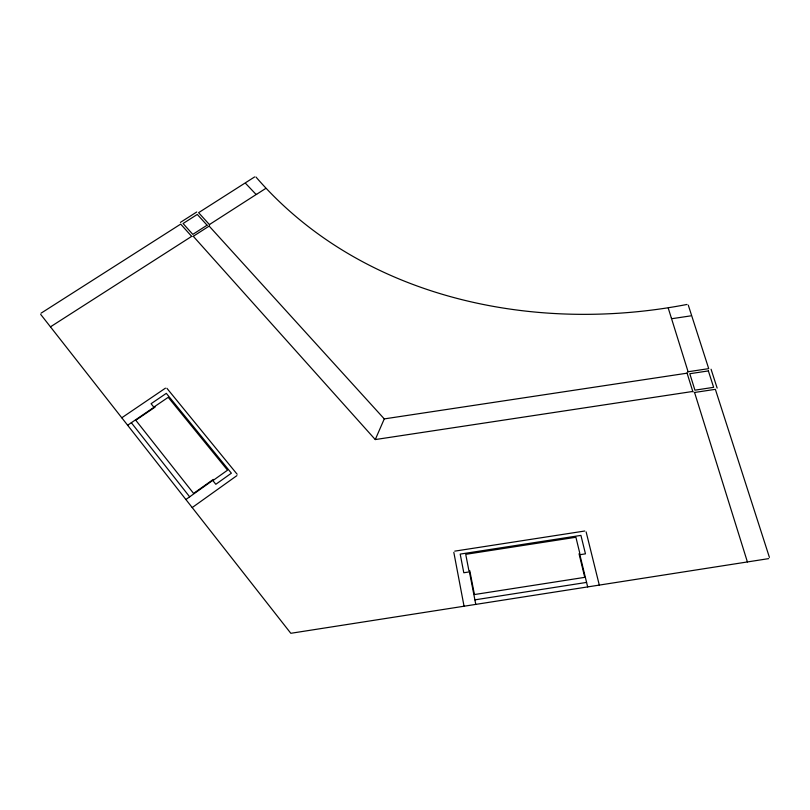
<?xml version="1.0" encoding="UTF-8"?>
<svg xmlns="http://www.w3.org/2000/svg" width="810" height="810" viewBox="0 0 810 810"><rect width="100%" height="100%" fill="white"/><g stroke="black" fill="none" stroke-linecap="round" stroke-linejoin="round"><path stroke-width="1.21" d="M193.306 236.317L375.263 439.567L384.274 418.902L687.103 373.177M256.659 194.208L209.415 224.572M185.885 499.517L212.716 480.421L215.825 484.279L231.376 473.192L166.313 393.346L151.075 403.714L153.961 407.298L127.636 425.24M192.203 507.566L236.885 475.632M213.303 479.399L193.59 493.422L135.776 420.248L155.125 407.065M213.769 479.976L227.539 470.175L168.207 397.315L154.69 406.529M131.341 422.719L189.661 496.824M121.783 417.788L165.453 388.152M50.463 326.845L191.666 236.378M256.973 194.066L265.68 188.467M193.003 236.469L209.395 225.929M41.037 313.197L180.691 224.107L191.484 236.176M254.634 176.924L198.602 212.676L209.638 224.815M180.407 222.396L196.729 211.997M474.883 599.856L586.572 582.41M768.649 558.627L290.82 633.298L40.692 314.391M454.734 551.144L584.769 531.016M687.761 371.81L708.71 368.641L688.297 305.157M375.263 439.567L692.793 391.453M694.21 392.526L715.362 389.326L769.419 557.381M687.022 304.449C534.003 334.105 361.219 298.708 255.95 177.015M672.573 318.593L690.687 315.88M245.744 183.536L255.646 193.985M209.172 226.111L384.274 418.902M166.89 388.274L237.138 474.235M711.069 369.238L717.144 388.091M668.26 308.144L671.298 317.874M688.095 371.76L671.358 318.036M694.565 392.475L747.407 561.948M687.001 372.873L692.884 391.767M586.126 531.887L599.299 585.093M579.879 553.615L575.91 537.263L465.73 554.334L468.939 570.847M587.665 586.906L579.859 554.718L585.458 553.848L580.932 535.4L460.201 554.101L463.796 572.761L469.435 571.88L475.774 604.392M579.039 553.746L584.759 577.348L474.437 594.55L469.79 570.716M453.823 552.359L464.049 606.224M207.066 225.2L192.8 234.373L183.08 223.519L197.296 214.437L207.066 225.2M708.365 370.909L689.796 373.714L694.929 390.167L713.64 387.332L708.365 370.909"/></g></svg>
